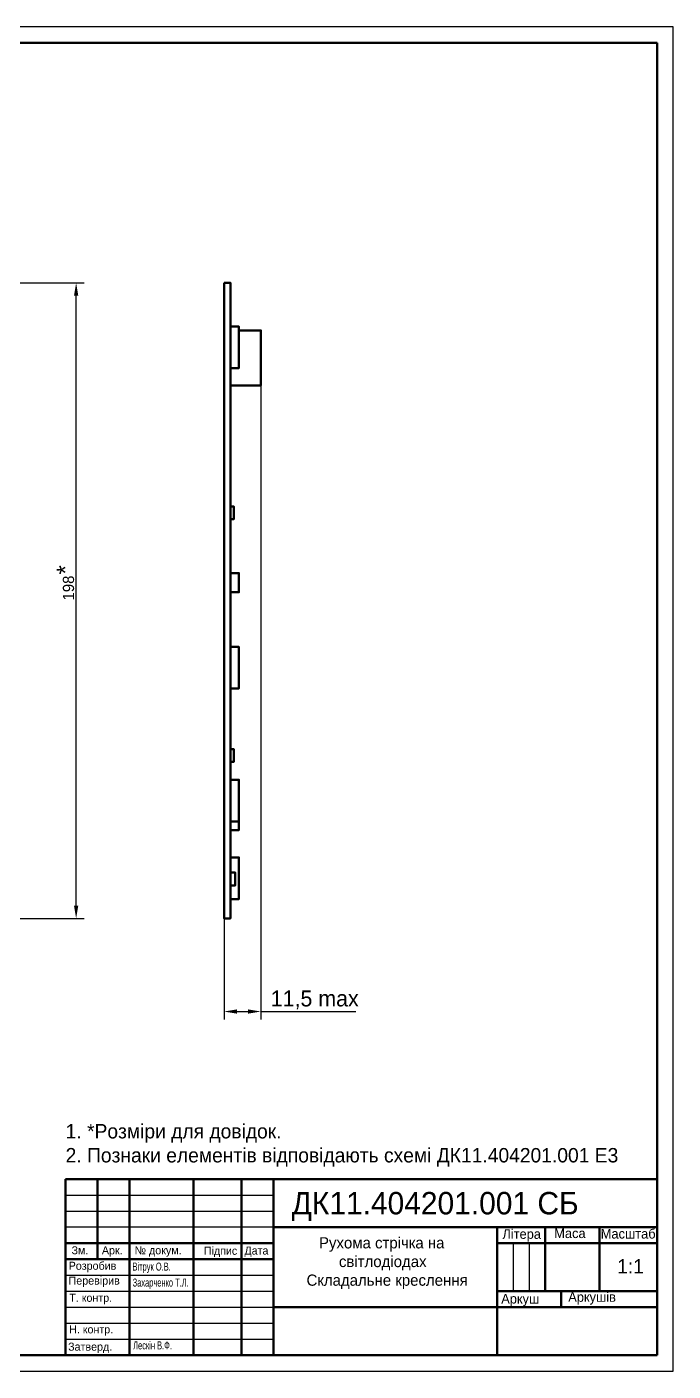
# Model space of a CAD drawing. Extents: x -317 to 277, y 435 to 855.
# Drawn here: x 74.7 to 276.8, y 434.5 to 854.5 of the extents above; entities that cross this region are included whole.
import ezdxf

# ---------------------------------------------------------------- set-up
doc = ezdxf.new("R2010")
doc.units = 0
doc.header["$MEASUREMENT"] = 0
doc.layers.get('0').update_dxf_attribs({"linetype": 'CONTINUOUS'})
doc.layers.get('Defpoints').update_dxf_attribs({"linetype": 'CONTINUOUS'})
for name, color, linetype, lineweight in [('K', 250, 'CONTINUOUS', 100), ('Layer1', 7, 'CONTINUOUS', 50), ('Рамка', 7, 'CONTINUOUS', 50), ('Рамка2', 7, 'CONTINUOUS', 25)]:
    doc.layers.add(name, color=color, linetype=linetype, lineweight=lineweight)
doc.styles.add('style1', font='452826.ttf')
doc.styles.add('Гост', font='452826.ttf')
doc.styles.add('стиль1', font='452826.ttf')
doc.styles.add('стиль2', font='452826.ttf', dxfattribs={"width": 0.7})
doc.dimstyles.new('Гост', dxfattribs={"dimtxt": 5, "dimasz": 4, "dimexe": 2.5, "dimexo": 0, "dimtad": 1, "dimtoh": 1, "dimzin": 9, "dimtxsty": 'Гост', "dimcen": 2.5, "dimadec": 0, "dimazin": 0, "dimtfac": 1, "dimtmove": 0, "dimatfit": 3, "dimfxl": 1, "dimarcsym": 0})

# ---------------------------------------------------------------- blocks, each defined once
blk = doc.blocks.new('*D119')
at = {"color": 0, "linetype": 'Continuous', "lineweight": -2, "transparency": 16777216}
for p, q in [((61.07, 774.58), (92.58, 774.58)), ((90.08, 579.96), (90.08, 770.58)), ((61.07, 575.96), (92.58, 575.96))]:
    blk.add_line(p, q, dxfattribs=at)
at = {"color": 0, "linetype": 'Continuous', "transparency": 16777216}
for points in [[(89.42, 770.58), (90.75, 770.58), (90.08, 774.58)], [(89.42, 579.96), (90.75, 579.96), (90.08, 575.96)]]:
    blk.add_solid(points, dxfattribs=at)
at = {"layer": 'Defpoints', "color": 0, "linetype": 'Continuous', "transparency": 16777216}
for p in [(61.07, 774.58), (90.08, 774.58), (61.07, 575.96)]:
    blk.add_point(p, dxfattribs=at)
at = {"color": 0, "linetype": 'Continuous', "transparency": 16777216, "insert": (86.75, 680.66), "char_height": 5, "attachment_point": 5, "rotation": 90, "style": 'Гост'}
blk.add_mtext('{\\H0.7x;198\\fArial|b0|i1|c204|p34;\\H1.5476x;*}', dxfattribs=at)
blk = doc.blocks.new('*D121')
at = {"color": 0, "linetype": 'Continuous', "lineweight": -2, "transparency": 16777216}
for p, q in [((147.85, 742.48), (147.85, 544.37)), ((136.35, 575.95), (136.35, 544.37)), ((140.35, 546.87), (143.85, 546.87)), ((147.85, 546.87), (177.55, 546.87))]:
    blk.add_line(p, q, dxfattribs=at)
at = {"color": 0, "linetype": 'Continuous', "transparency": 16777216}
for points in [[(140.35, 547.54), (140.35, 546.21), (136.35, 546.87)], [(143.85, 547.54), (143.85, 546.21), (147.85, 546.87)]]:
    blk.add_solid(points, dxfattribs=at)
at = {"layer": 'Defpoints', "color": 0, "linetype": 'Continuous', "transparency": 16777216}
for p in [(147.85, 742.48), (136.35, 575.95), (136.35, 546.87)]:
    blk.add_point(p, dxfattribs=at)
at = {"color": 0, "linetype": 'Continuous', "transparency": 16777216, "insert": (164.7, 550.5), "char_height": 5, "attachment_point": 5, "style": 'Гост'}
blk.add_mtext('11,5 max', dxfattribs=at)

msp = doc.modelspace()

# ---------------------------------------------------------------- linework, layer by layer
at = {"linetype": 'Continuous'}
msp.add_lwpolyline([(-317.216, 434.524), (276.784, 434.524), (276.784, 854.524), (-317.216, 854.524)], close=True, dxfattribs=at)
at = {"layer": 'Рамка', "linetype": 'Continuous'}
for p, q in [((271.784, 849.524), (-297.216, 849.524)), ((271.784, 849.524), (271.784, 439.524)), ((271.784, 439.524), (-297.216, 439.524))]:
    msp.add_line(p, q, dxfattribs=at)
at = {"layer": 'Рамка'}
for p, q in [((86.784, 494.524), (86.784, 439.524)), ((271.784, 494.524), (86.784, 494.524)), ((86.784, 469.524), (86.784, 494.524)), ((86.784, 494.524), (96.784, 494.524)), ((96.784, 494.524), (96.784, 469.524)), ((96.784, 494.524), (96.784, 469.524)), ((106.784, 439.524), (106.784, 494.524)), ((106.784, 494.524), (126.784, 494.524)), ((126.784, 494.524), (126.784, 439.524)), ((141.784, 494.524), (141.784, 439.524)), ((151.784, 494.524), (141.784, 494.524)), ((151.784, 439.524), (151.784, 494.524)), ((271.784, 439.524), (271.784, 494.524)), ((271.784, 479.524), (271.784, 494.524)), ((86.784, 479.524), (86.784, 469.524)), ((151.784, 479.524), (271.784, 479.524)), ((221.784, 474.524), (221.784, 479.524)), ((221.784, 479.524), (236.784, 479.524)), ((221.784, 459.524), (221.784, 479.524)), ((236.784, 479.524), (271.784, 479.524)), ((236.784, 479.524), (236.784, 474.524)), ((253.784, 479.524), (253.784, 459.524)), ((271.784, 479.524), (271.784, 474.524)), ((86.784, 474.524), (151.784, 474.524)), ((271.784, 474.524), (221.784, 474.524)), ((221.784, 474.524), (221.784, 459.524)), ((236.784, 474.524), (236.784, 459.524)), ((86.784, 464.524), (86.784, 469.524)), ((86.784, 469.524), (151.784, 469.524)), ((151.784, 469.524), (151.784, 464.524)), ((241.784, 459.524), (221.784, 459.524)), ((221.784, 459.524), (221.784, 454.524)), ((241.784, 454.524), (241.784, 459.524)), ((241.784, 459.524), (271.784, 459.524)), ((271.784, 459.524), (271.784, 454.524)), ((151.784, 454.524), (221.784, 454.524)), ((151.784, 439.524), (151.784, 454.524)), ((221.784, 454.524), (241.784, 454.524)), ((221.784, 454.524), (221.784, 439.524)), ((271.784, 454.524), (241.784, 454.524)), ((86.784, 439.524), (271.784, 439.524)), ((126.784, 439.524), (106.784, 439.524)), ((141.784, 439.524), (151.784, 439.524)), ((221.784, 439.524), (151.784, 439.524))]:
    msp.add_line(p, q, dxfattribs=at)
at = {"layer": 'Рамка', "linetype": 'Continuous'}
for points in [[(136.354, 774.585), (138.354, 774.585), (138.354, 575.955), (136.354, 575.955)], [(138.354, 760.892), (141.004, 760.892), (141.004, 747.892), (138.354, 747.892)], [(138.354, 704.707), (139.354, 704.707), (139.354, 700.707), (138.354, 700.707)], [(138.354, 683.859), (141.004, 683.859), (141.004, 677.859), (138.354, 677.859)], [(138.354, 660.816), (141.004, 660.816), (141.004, 647.816), (138.354, 647.816)], [(138.354, 628.888), (139.354, 628.888), (139.354, 624.888), (138.354, 624.888)], [(138.354, 619.272), (141.004, 619.272), (141.004, 606.272), (138.354, 606.272)], [(138.354, 595.03), (141.004, 595.03), (141.004, 582.03), (138.354, 582.03)], [(138.354, 590.268), (139.854, 590.268), (139.854, 586.268), (138.354, 586.268)]]:
    msp.add_lwpolyline(points, close=True, dxfattribs=at)
for points in [[(141.004, 759.711), (147.854, 759.711), (147.854, 742.481), (138.354, 742.481), (138.354, 759.711)], [(141.004, 609.564), (141.004, 603.564), (138.354, 603.564), (138.354, 609.564)]]:
    msp.add_lwpolyline(points, dxfattribs=at)
at = {"layer": 'Рамка2'}
for p, q in [((86.784, 489.524), (151.784, 489.524)), ((86.784, 484.524), (151.784, 484.524)), ((151.784, 479.524), (86.784, 479.524)), ((226.784, 474.524), (226.784, 459.524)), ((231.784, 474.524), (231.784, 459.524)), ((86.784, 464.524), (151.784, 464.524)), ((86.784, 459.524), (151.784, 459.524)), ((86.784, 454.524), (151.784, 454.524)), ((86.784, 449.524), (151.784, 449.524)), ((86.784, 444.524), (151.784, 444.524))]:
    msp.add_line(p, q, dxfattribs=at)

# ---------------------------------------------------------------- texts
at = {"lineweight": 80, "insert": (157.475, 490.495), "char_height": 7, "attachment_point": 1, "style": 'стиль1'}
msp.add_mtext_dynamic_manual_height_columns('{\\C7;ДК11.404201.001 CБ}', width=109.48054, gutter_width=12.5, heights=[0], dxfattribs=at)
at = {"color": 0, "lineweight": 80, "attachment_point": 1}
for s, width, insert, char_height, style in [('Літера', 13.34732, (223.396, 478.863), 3, 'стиль1'), ('Маса', 13.34732, (239.596, 479.096), 3, 'стиль1'), ('Масштаб', 13.34732, (254.135, 478.948), 3, 'стиль1'), ('Зм.', 8.25946, (88.653, 473.52), 2.5, 'стиль1'), ('Арк.', 8.25946, (98.142, 473.52), 2.5, 'стиль1'), ('№ докум.', 17.13629, (108.372, 473.52), 2.5, 'стиль1'), ('Підпис', 8.25946, (130.017, 473.372), 2.5, 'стиль1'), ('Дата', 8.25946, (142.715, 473.446), 2.5, 'стиль1'), ('Розробив', 20, (87.753, 468.694), 2.5, 'стиль1'), ('Вітрук О.В.', 30.08194, (107.702, 468.43), 2.5, 'стиль2'), ('Перевірив', 20, (87.733, 464.058), 2.5, 'стиль1'), ('Захарченко Т.Л.', 42.02534, (107.758, 463.447), 2.5, 'стиль2'), ('Т. контр.', 20, (87.952, 458.679), 2.5, 'стиль1'), ('Аркуш ', 17.54769, (223.022, 458.637), 3, 'стиль1'), ('Аркушів ', 22.1142, (243.989, 459.178), 3, 'стиль1'), ('Н. контр.', 20, (87.907, 448.808), 2.5, 'стиль1'), ('Затверд.', 20, (87.583, 443.416), 2.5, 'стиль1'), ('Лескін В.Ф.', 42.02534, (107.91, 443.811), 2.5, 'стиль2')]:
    msp.add_mtext_dynamic_manual_height_columns(s, width=width, gutter_width=12.5, heights=[0], dxfattribs=dict(at, insert=insert, char_height=char_height, style=style))
at = {"layer": 'K', "insert": (259.284, 469.524), "char_height": 4.5, "attachment_point": 1, "style": 'стиль1'}
msp.add_mtext_dynamic_manual_height_columns('{\\C0;1:1}', width=16.25, gutter_width=12.5, heights=[0], dxfattribs=at)
at = {"layer": 'Layer1', "lineweight": 18, "insert": (86.803, 511.727), "char_height": 4.5, "attachment_point": 1, "style": 'style1'}
msp.add_mtext_dynamic_manual_height_columns('1. *Розміри для довідок.\\P2. Познаки елементів відповідають схемі ДК11{\\C0;.404201.001 Е3}', width=222.83913, gutter_width=12.5, heights=[0], dxfattribs=at)
at = {"layer": 'Рамка', "lineweight": 80, "insert": (155.523, 476.364), "char_height": 4.5, "attachment_point": 1, "style": 'стиль1'}
msp.add_mtext_dynamic_manual_height_columns('\\pi10.51;{\\H0.77778x;Рухома стрічка на \\P\\pi16.756;світлодіодах\\P\\pi6.6169;\\H0.99999x;Складальне креслення }', width=61.48838, gutter_width=12.5, heights=[0], dxfattribs=at)

# ---------------------------------------------------------------- dimensions: what is measured, and where the dimension line sits
at = {"linetype": 'Continuous'}
dim = msp.add_linear_dim(base=(90.084, 774.585), p1=(61.07, 575.957), p2=(61.07, 774.585), angle=90, text='{\\H0.7x;198\\fArial|b0|i1|c204|p34;\\H1.5476x;*}', dimstyle='Гост', dxfattribs=at)
dim.commit()
dim.dimension.update_dxf_attribs({"geometry": '*D119', "text_midpoint": (90.084, 680.664), "dimtype": 160})
dim = msp.add_linear_dim(base=(136.354, 546.872), p1=(147.854, 742.481), p2=(136.354, 575.955), text='<> max', dimstyle='Гост', dxfattribs=at)
dim.commit()
dim.dimension.update_dxf_attribs({"geometry": '*D121', "text_midpoint": (164.704, 546.872), "dimtype": 160})

doc.saveas('drawing.dxf')
